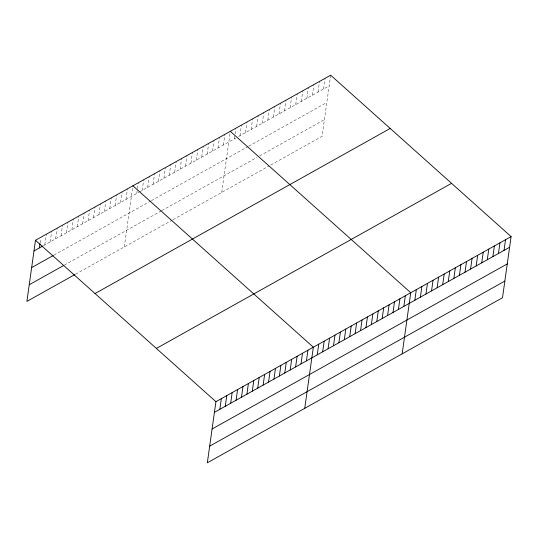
<?xml version="1.0" encoding="UTF-8"?>
<svg xmlns="http://www.w3.org/2000/svg" width="538" height="538" viewBox="0 0 538 538"><rect width="100%" height="100%" fill="white"/><g stroke="black" fill="none" stroke-linecap="round" stroke-linejoin="round"><path stroke-width="0.4" stroke-dasharray="2.69 2.02" d="M40.094 242.994L40.673 238.892M44.815 244.891L46.315 234.225M50.222 241.865L51.722 231.199M55.636 238.838L57.136 228.173M61.05 235.812L62.549 225.146M66.463 232.786L67.956 222.12M71.87 229.76L73.37 219.094M77.284 226.733L78.783 216.068M82.697 223.707L84.19 213.035M88.104 220.681L89.604 210.008M93.518 217.655L95.018 206.982M98.931 214.622L100.431 203.956M104.338 211.595L105.838 200.93M109.752 208.569L111.252 197.903M115.166 205.543L116.665 194.877M120.573 202.517L122.072 191.851M125.986 199.49L127.486 188.825M124.305 246.922L132.899 185.798M136.807 193.438L137.385 189.336M137.499 188.515L138.306 182.772M142.22 190.412L143.72 179.746M147.634 187.385L149.134 176.72M153.041 184.359L154.541 173.693M158.454 181.333L159.954 170.667M163.868 178.307L165.368 167.641M169.275 175.28L170.775 164.615M174.689 172.254L176.188 161.588M180.102 169.228L181.602 158.562M185.509 166.202L187.009 155.536M190.923 163.175L192.422 152.51M196.336 160.149L197.836 149.477M201.743 157.123L203.243 146.45M207.157 154.09L208.657 143.424M212.571 151.064L214.07 140.398M217.984 148.037L219.477 137.372M223.391 145.011L224.891 134.345M221.71 192.443L230.304 131.319M234.38 138.871L234.958 134.769M235.072 133.949L235.879 128.199M239.955 135.751L241.454 125.085M245.53 132.63L247.029 121.965M251.105 129.517L252.604 118.844M256.68 126.396L258.179 115.731M262.255 123.276L263.755 112.61M267.83 120.156L269.33 109.49M273.405 117.042L274.905 106.376M278.98 113.921L280.48 103.256M284.555 110.801L286.055 100.135M290.137 107.687L291.63 97.022M295.712 104.567L297.211 93.901M301.287 101.447L302.786 90.781M306.862 98.333L308.361 87.667M312.437 95.213L313.936 84.547M318.012 92.092L319.511 81.426M323.587 88.978L325.087 78.306M330.662 75.192L322.074 136.316L269.8 165.549M43.464 245.644L138.838 192.301M139.517 191.925L235.772 138.091M238.563 136.531L329.162 85.858M53.975 255.113L150.701 201.01M151.38 200.634L248.072 146.551M248.764 146.161L326.822 102.509M64.412 265.079L161.144 210.977M161.824 210.6L256.808 157.473M259.598 155.912L324.407 119.665M75.602 274.158L172.335 220.062M173.007 219.686L269.101 165.939"/><path stroke-width="0.81" d="M511.1 236.599L215.926 401.684L207.338 462.808L502.512 297.722L511.1 236.599L330.662 75.192L35.488 240.278L26.9 301.401L74.93 274.541M39.402 247.917L39.98 243.815M219.84 409.324L221.34 398.658M225.254 406.298L226.754 395.632M230.667 403.271L232.167 392.605M236.074 400.245L237.574 389.579M241.488 397.219L242.988 386.553M246.902 394.193L248.401 383.527M252.309 391.166L253.808 380.5M257.722 388.14L259.222 377.474M263.136 385.114L264.635 374.448M268.543 382.088L270.042 371.422M273.956 379.061L275.456 368.395M279.37 376.035L280.87 365.369M284.777 373.009L286.277 362.343M290.19 369.983L291.69 359.317M295.604 366.956L297.104 356.284M301.011 363.93L302.511 353.258M306.425 360.904L307.924 350.231M304.743 408.329L313.338 347.205L132.899 185.798M317.245 354.845L318.745 344.179M322.659 351.818L324.158 341.153M328.072 348.792L329.572 338.126M333.479 345.766L334.979 335.1M338.893 342.74L340.393 332.074M344.307 339.713L345.806 329.048M349.72 336.687L351.213 326.021M355.127 333.661L356.627 322.995M360.541 330.635L362.04 319.969M365.954 327.608L367.447 316.943M371.361 324.582L372.861 313.916M376.775 321.556L378.275 310.89M382.188 318.53L383.681 307.864M387.595 315.503L389.095 304.838M393.009 312.477L394.509 301.811M398.423 309.451L399.922 298.785M403.83 306.425L405.329 295.752M402.155 353.849L410.743 292.726L230.304 131.319M414.818 300.278L416.318 289.612M420.393 297.158L421.893 286.492M425.968 294.044L427.468 283.371M431.543 290.923L433.043 280.258M437.118 287.803L438.618 277.137M442.693 284.683L444.193 274.017M448.268 281.569L449.768 270.903M453.843 278.449L455.343 267.783M459.425 275.328L460.918 264.662M465 272.215L466.5 261.549M470.575 269.094L472.075 258.428M476.15 265.974L477.65 255.308M481.725 262.86L483.225 252.194M487.3 259.74L488.8 249.074M492.875 256.619L494.375 245.953M498.45 253.506L499.95 242.833M504.025 250.385L505.525 239.719M33.988 250.943L42.784 246.027M31.648 267.594L53.296 255.489M29.24 284.75L63.74 265.456M95.038 293.54L390.205 128.454M156.383 348.422L451.557 183.337M214.433 412.35L509.6 247.265M212.093 429.001L507.26 263.916M209.679 446.157L504.852 281.071M35.488 240.278L215.926 401.684"/></g></svg>
